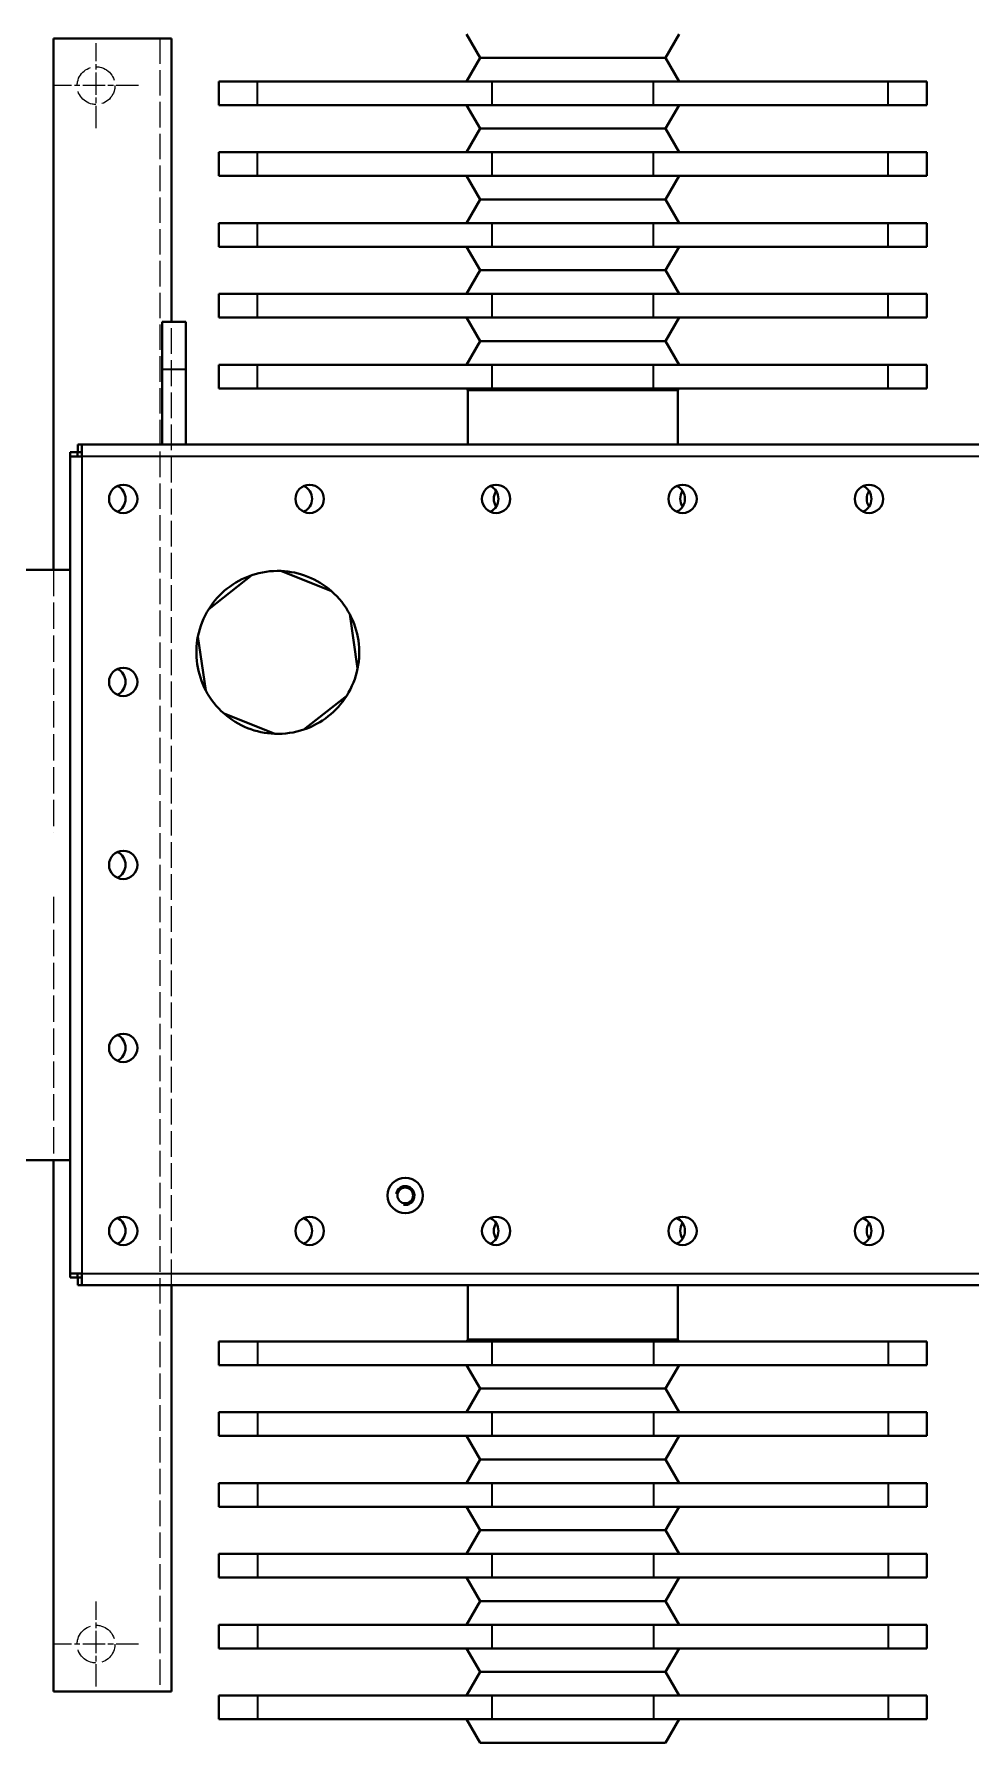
# Model space of a CAD drawing. Header units: millimetres. Extents: x 0 to 5945, y 0 to 4205.
# Drawn here: x 2428 to 2825, y 2930 to 3653 of the extents above; entities that cross this region are included whole.
import ezdxf

# ---------------------------------------------------------------- set-up
doc = ezdxf.new("R2010")
doc.units = ezdxf.units.MM
doc.header["$LTSCALE"] = 5
doc.linetypes.add('CHAIN', pattern=[0.3543, 0.2362, -0.0295, 0.0591, -0.0295])
doc.linetypes.add('DASHED', pattern=[0.2067, 0.1654, -0.0413])
for name, color, linetype, lineweight in [('가려진 것(ISO)', 2, 'DASHED', 18), ('가시적인 것(ISO)', 3, 'Continuous', 40), ('가시적인 좁은 것(ISO)', 3, 'Continuous', 35), ('중심 표식(ISO)', 1, 'Continuous', 25)]:
    doc.layers.add(name, color=color, linetype=linetype, lineweight=lineweight)

msp = doc.modelspace()

# ---------------------------------------------------------------- linework, layer by layer
at = {"layer": '가려진 것(ISO)', "ltscale": 13.025194}
msp.add_line((2480.9931, 3651.5078), (2480.9931, 2951.5078), dxfattribs=at)
at = {"layer": '가려진 것(ISO)', "ltscale": 13.159168}
msp.add_line((2485.9931, 3123.5078), (2485.9931, 3531.5078), dxfattribs=at)
at = {"layer": '가려진 것(ISO)', "ltscale": 13.478713}
for p, q in [((2435.9931, 3426.5078), (2435.9931, 3315.0658)), ((2435.9931, 3287.9498), (2435.9931, 3176.5078))]:
    msp.add_line(p, q, dxfattribs=at)
at = {"layer": '가려진 것(ISO)', "ltscale": 12.182277}
for centre in [(2453.9931, 3631.5078), (2453.9931, 2971.5078)]:
    msp.add_circle(centre, 8, dxfattribs=at)
at = {"layer": '가시적인 것(ISO)'}
for p, q in [((2435.9931, 3651.5078), (2485.9931, 3651.5078)), ((2435.9931, 3651.5078), (2435.9931, 3426.5078)), ((2485.9931, 3531.5078), (2485.9931, 3651.5078)), ((2616.7666, 3643.3078), (2610.9931, 3653.3078)), ((2695.2196, 3643.3078), (2700.9931, 3653.3078)), ((2616.7666, 3643.3078), (2610.9931, 3633.3078)), ((2695.2196, 3643.3078), (2616.7666, 3643.3078)), ((2695.2196, 3643.3078), (2700.9931, 3633.3078)), ((2522.4426, 3633.3078), (2505.9931, 3633.3078)), ((2505.9931, 3623.3078), (2505.9931, 3633.3078)), ((2522.4426, 3633.3078), (2621.7911, 3633.3078)), ((2690.1951, 3633.3078), (2621.7911, 3633.3078)), ((2690.1951, 3633.3078), (2789.5436, 3633.3078)), ((2805.9931, 3633.3078), (2789.5436, 3633.3078)), ((2805.9931, 3623.3078), (2805.9931, 3633.3078)), ((2505.9931, 3623.3078), (2522.4426, 3623.3078)), ((2621.7911, 3623.3078), (2522.4426, 3623.3078)), ((2616.7666, 3613.3078), (2610.9931, 3623.3078)), ((2621.7911, 3623.3078), (2690.1951, 3623.3078)), ((2789.5436, 3623.3078), (2690.1951, 3623.3078)), ((2695.2196, 3613.3078), (2700.9931, 3623.3078)), ((2789.5436, 3623.3078), (2805.9931, 3623.3078)), ((2616.7666, 3613.3078), (2610.9931, 3603.3078)), ((2695.2196, 3613.3078), (2616.7666, 3613.3078)), ((2695.2196, 3613.3078), (2700.9931, 3603.3078)), ((2522.4426, 3603.3078), (2505.9931, 3603.3078)), ((2505.9931, 3593.3078), (2505.9931, 3603.3078)), ((2522.4426, 3603.3078), (2621.7911, 3603.3078)), ((2690.1951, 3603.3078), (2621.7911, 3603.3078)), ((2690.1951, 3603.3078), (2789.5436, 3603.3078)), ((2805.9931, 3603.3078), (2789.5436, 3603.3078)), ((2805.9931, 3593.3078), (2805.9931, 3603.3078)), ((2505.9931, 3593.3078), (2522.4426, 3593.3078)), ((2621.7911, 3593.3078), (2522.4426, 3593.3078)), ((2616.7666, 3583.3078), (2610.9931, 3593.3078)), ((2621.7911, 3593.3078), (2690.1951, 3593.3078)), ((2789.5436, 3593.3078), (2690.1951, 3593.3078)), ((2695.2196, 3583.3078), (2700.9931, 3593.3078)), ((2789.5436, 3593.3078), (2805.9931, 3593.3078)), ((2616.7666, 3583.3078), (2610.9931, 3573.3078)), ((2695.2196, 3583.3078), (2616.7666, 3583.3078)), ((2695.2196, 3583.3078), (2700.9931, 3573.3078)), ((2522.4426, 3573.3078), (2505.9931, 3573.3078)), ((2505.9931, 3563.3078), (2505.9931, 3573.3078)), ((2522.4426, 3573.3078), (2621.7911, 3573.3078)), ((2690.1951, 3573.3078), (2621.7911, 3573.3078)), ((2690.1951, 3573.3078), (2789.5436, 3573.3078)), ((2805.9931, 3573.3078), (2789.5436, 3573.3078)), ((2805.9931, 3563.3078), (2805.9931, 3573.3078)), ((2505.9931, 3563.3078), (2522.4426, 3563.3078)), ((2621.7911, 3563.3078), (2522.4426, 3563.3078)), ((2616.7666, 3553.3078), (2610.9931, 3563.3078)), ((2621.7911, 3563.3078), (2690.1951, 3563.3078)), ((2789.5436, 3563.3078), (2690.1951, 3563.3078)), ((2695.2196, 3553.3078), (2700.9931, 3563.3078)), ((2789.5436, 3563.3078), (2805.9931, 3563.3078)), ((2616.7666, 3553.3078), (2610.9931, 3543.3078)), ((2695.2196, 3553.3078), (2616.7666, 3553.3078)), ((2695.2196, 3553.3078), (2700.9931, 3543.3078)), ((2522.4426, 3543.3078), (2505.9931, 3543.3078)), ((2505.9931, 3533.3078), (2505.9931, 3543.3078)), ((2522.4426, 3543.3078), (2621.7911, 3543.3078)), ((2690.1951, 3543.3078), (2621.7911, 3543.3078)), ((2690.1951, 3543.3078), (2789.5436, 3543.3078)), ((2805.9931, 3543.3078), (2789.5436, 3543.3078)), ((2805.9931, 3533.3078), (2805.9931, 3543.3078)), ((2491.9931, 3531.5078), (2481.9931, 3531.5078)), ((2481.9931, 3511.5078), (2481.9931, 3531.5078)), ((2491.9931, 3531.5078), (2491.9931, 3511.5078)), ((2505.9931, 3533.3078), (2522.4426, 3533.3078)), ((2621.7911, 3533.3078), (2522.4426, 3533.3078)), ((2616.7666, 3523.3078), (2610.9931, 3533.3078)), ((2621.7911, 3533.3078), (2690.1951, 3533.3078)), ((2789.5436, 3533.3078), (2690.1951, 3533.3078)), ((2695.2196, 3523.3078), (2700.9931, 3533.3078)), ((2789.5436, 3533.3078), (2805.9931, 3533.3078)), ((2616.7666, 3523.3078), (2610.9931, 3513.3078)), ((2695.2196, 3523.3078), (2616.7666, 3523.3078)), ((2695.2196, 3523.3078), (2700.9931, 3513.3078)), ((2481.9931, 3479.5078), (2481.9931, 3511.5078)), ((2491.9931, 3479.5078), (2491.9931, 3511.5078)), ((2522.4426, 3513.3078), (2505.9931, 3513.3078)), ((2505.9931, 3503.3078), (2505.9931, 3513.3078)), ((2522.4426, 3513.3078), (2621.7911, 3513.3078)), ((2690.1951, 3513.3078), (2621.7911, 3513.3078)), ((2690.1951, 3513.3078), (2789.5436, 3513.3078)), ((2805.9931, 3513.3078), (2789.5436, 3513.3078)), ((2805.9931, 3503.3078), (2805.9931, 3513.3078)), ((2505.9931, 3503.3078), (2522.4426, 3503.3078)), ((2621.7911, 3503.3078), (2522.4426, 3503.3078)), ((2611.4431, 3502.5284), (2610.9931, 3503.3078)), ((2700.5431, 3502.5284), (2611.4431, 3502.5284)), ((2611.4431, 3502.5284), (2611.4431, 3479.5078)), ((2621.7911, 3503.3078), (2690.1951, 3503.3078)), ((2789.5436, 3503.3078), (2690.1951, 3503.3078)), ((2700.5431, 3502.5284), (2700.9931, 3503.3078)), ((2700.5431, 3502.5284), (2700.5431, 3479.5078)), ((2789.5436, 3503.3078), (2805.9931, 3503.3078)), ((2446.1931, 3476.2371), (2442.9931, 3476.2371)), ((2442.9931, 3474.5078), (2442.9931, 3476.2371)), ((2442.9931, 3128.5078), (2442.9931, 3474.5078)), ((2446.1931, 3474.5078), (2446.1931, 3476.2371)), ((2446.2638, 3479.5078), (2447.9931, 3479.5078)), ((2446.2638, 3476.3078), (2446.2638, 3479.5078)), ((2446.2638, 3476.3078), (2447.9931, 3476.3078)), ((2447.9931, 3479.5078), (3193.9931, 3479.5078)), ((2442.9931, 3426.5078), (2315.9931, 3426.5078)), ((2519.9419, 3424.19), (2501.7699, 3409.8451)), ((2553.7711, 3417.4195), (2532.262, 3425.9845)), ((2564.8222, 3384.7374), (2561.4852, 3407.6473)), ((2497.164, 3398.2783), (2500.501, 3375.3684)), ((2542.0443, 3358.8257), (2560.2163, 3373.1706)), ((2508.2151, 3365.5962), (2529.7242, 3357.0312)), ((2442.9931, 3176.5078), (2315.9931, 3176.5078)), ((2435.9931, 3176.5078), (2435.9931, 2951.5078)), ((2442.9931, 3126.7785), (2442.9931, 3128.5078)), ((2446.1931, 3126.7785), (2442.9931, 3126.7785)), ((2446.1931, 3126.7785), (2446.1931, 3128.5078)), ((2447.9931, 3126.7078), (2446.2638, 3126.7078)), ((2446.2638, 3126.7078), (2446.2638, 3123.5078)), ((2447.9931, 3123.5078), (2446.2638, 3123.5078)), ((3193.9931, 3123.5078), (2447.9931, 3123.5078)), ((2485.9931, 2951.5078), (2485.9931, 3123.5078)), ((2611.4431, 3100.4873), (2611.4431, 3123.5078)), ((2700.5431, 3100.4873), (2700.5431, 3123.5078)), ((2522.4426, 3099.7078), (2505.9931, 3099.7078)), ((2505.9931, 3099.7078), (2505.9931, 3089.7078)), ((2522.4426, 3099.7078), (2621.7911, 3099.7078)), ((2611.4431, 3100.4873), (2610.9931, 3099.7078)), ((2611.4431, 3100.4873), (2700.5431, 3100.4873)), ((2690.1951, 3099.7078), (2621.7911, 3099.7078)), ((2690.1951, 3099.7078), (2789.5436, 3099.7078)), ((2700.5431, 3100.4873), (2700.9931, 3099.7078)), ((2805.9931, 3099.7078), (2789.5436, 3099.7078)), ((2805.9931, 3099.7078), (2805.9931, 3089.7078)), ((2505.9931, 3089.7078), (2522.4426, 3089.7078)), ((2621.7911, 3089.7078), (2522.4426, 3089.7078)), ((2616.7666, 3079.7078), (2610.9931, 3089.7078)), ((2621.7911, 3089.7078), (2690.1951, 3089.7078)), ((2789.5436, 3089.7078), (2690.1951, 3089.7078)), ((2695.2196, 3079.7078), (2700.9931, 3089.7078)), ((2789.5436, 3089.7078), (2805.9931, 3089.7078)), ((2616.7666, 3079.7078), (2610.9931, 3069.7078)), ((2616.7666, 3079.7078), (2695.2196, 3079.7078)), ((2695.2196, 3079.7078), (2700.9931, 3069.7078)), ((2522.4426, 3069.7078), (2505.9931, 3069.7078)), ((2505.9931, 3069.7078), (2505.9931, 3059.7078)), ((2522.4426, 3069.7078), (2621.7911, 3069.7078)), ((2690.1951, 3069.7078), (2621.7911, 3069.7078)), ((2690.1951, 3069.7078), (2789.5436, 3069.7078)), ((2805.9931, 3069.7078), (2789.5436, 3069.7078)), ((2805.9931, 3069.7078), (2805.9931, 3059.7078)), ((2505.9931, 3059.7078), (2522.4426, 3059.7078)), ((2621.7911, 3059.7078), (2522.4426, 3059.7078)), ((2616.7666, 3049.7078), (2610.9931, 3059.7078)), ((2621.7911, 3059.7078), (2690.1951, 3059.7078)), ((2789.5436, 3059.7078), (2690.1951, 3059.7078)), ((2695.2196, 3049.7078), (2700.9931, 3059.7078)), ((2789.5436, 3059.7078), (2805.9931, 3059.7078)), ((2616.7666, 3049.7078), (2610.9931, 3039.7078)), ((2616.7666, 3049.7078), (2695.2196, 3049.7078)), ((2695.2196, 3049.7078), (2700.9931, 3039.7078)), ((2522.4426, 3039.7078), (2505.9931, 3039.7078)), ((2505.9931, 3039.7078), (2505.9931, 3029.7078)), ((2522.4426, 3039.7078), (2621.7911, 3039.7078)), ((2690.1951, 3039.7078), (2621.7911, 3039.7078)), ((2690.1951, 3039.7078), (2789.5436, 3039.7078)), ((2805.9931, 3039.7078), (2789.5436, 3039.7078)), ((2805.9931, 3039.7078), (2805.9931, 3029.7078)), ((2505.9931, 3029.7078), (2522.4426, 3029.7078)), ((2621.7911, 3029.7078), (2522.4426, 3029.7078)), ((2616.7666, 3019.7078), (2610.9931, 3029.7078)), ((2621.7911, 3029.7078), (2690.1951, 3029.7078)), ((2789.5436, 3029.7078), (2690.1951, 3029.7078)), ((2695.2196, 3019.7078), (2700.9931, 3029.7078)), ((2789.5436, 3029.7078), (2805.9931, 3029.7078)), ((2616.7666, 3019.7078), (2610.9931, 3009.7078)), ((2616.7666, 3019.7078), (2695.2196, 3019.7078)), ((2695.2196, 3019.7078), (2700.9931, 3009.7078)), ((2522.4426, 3009.7078), (2505.9931, 3009.7078)), ((2505.9931, 3009.7078), (2505.9931, 2999.7078)), ((2522.4426, 3009.7078), (2621.7911, 3009.7078)), ((2690.1951, 3009.7078), (2621.7911, 3009.7078)), ((2690.1951, 3009.7078), (2789.5436, 3009.7078)), ((2805.9931, 3009.7078), (2789.5436, 3009.7078)), ((2805.9931, 3009.7078), (2805.9931, 2999.7078)), ((2505.9931, 2999.7078), (2522.4426, 2999.7078)), ((2621.7911, 2999.7078), (2522.4426, 2999.7078)), ((2616.7666, 2989.7078), (2610.9931, 2999.7078)), ((2621.7911, 2999.7078), (2690.1951, 2999.7078)), ((2789.5436, 2999.7078), (2690.1951, 2999.7078)), ((2695.2196, 2989.7078), (2700.9931, 2999.7078)), ((2789.5436, 2999.7078), (2805.9931, 2999.7078)), ((2616.7666, 2989.7078), (2610.9931, 2979.7078)), ((2616.7666, 2989.7078), (2695.2196, 2989.7078)), ((2695.2196, 2989.7078), (2700.9931, 2979.7078)), ((2522.4426, 2979.7078), (2505.9931, 2979.7078)), ((2505.9931, 2979.7078), (2505.9931, 2969.7078)), ((2522.4426, 2979.7078), (2621.7911, 2979.7078)), ((2690.1951, 2979.7078), (2621.7911, 2979.7078)), ((2690.1951, 2979.7078), (2789.5436, 2979.7078)), ((2805.9931, 2979.7078), (2789.5436, 2979.7078)), ((2805.9931, 2979.7078), (2805.9931, 2969.7078)), ((2505.9931, 2969.7078), (2522.4426, 2969.7078)), ((2621.7911, 2969.7078), (2522.4426, 2969.7078)), ((2616.7666, 2959.7078), (2610.9931, 2969.7078)), ((2621.7911, 2969.7078), (2690.1951, 2969.7078)), ((2789.5436, 2969.7078), (2690.1951, 2969.7078)), ((2695.2196, 2959.7078), (2700.9931, 2969.7078)), ((2789.5436, 2969.7078), (2805.9931, 2969.7078)), ((2616.7666, 2959.7078), (2610.9931, 2949.7078)), ((2616.7666, 2959.7078), (2695.2196, 2959.7078)), ((2695.2196, 2959.7078), (2700.9931, 2949.7078)), ((2485.9931, 2951.5078), (2435.9931, 2951.5078)), ((2522.4426, 2949.7078), (2505.9931, 2949.7078)), ((2505.9931, 2949.7078), (2505.9931, 2939.7078)), ((2522.4426, 2949.7078), (2621.7911, 2949.7078)), ((2690.1951, 2949.7078), (2621.7911, 2949.7078)), ((2690.1951, 2949.7078), (2789.5436, 2949.7078)), ((2805.9931, 2949.7078), (2789.5436, 2949.7078)), ((2805.9931, 2949.7078), (2805.9931, 2939.7078)), ((2505.9931, 2939.7078), (2522.4426, 2939.7078)), ((2621.7911, 2939.7078), (2522.4426, 2939.7078)), ((2616.7666, 2929.7078), (2610.9931, 2939.7078)), ((2621.7911, 2939.7078), (2690.1951, 2939.7078)), ((2789.5436, 2939.7078), (2690.1951, 2939.7078)), ((2695.2196, 2929.7078), (2700.9931, 2939.7078)), ((2789.5436, 2939.7078), (2805.9931, 2939.7078)), ((2616.7666, 2929.7078), (2695.2196, 2929.7078))]:
    msp.add_line(p, q, dxfattribs=at)
for centre, radius in [((2465.4931, 3456.5078), 6), ((2544.4931, 3456.5078), 6), ((2623.4931, 3456.5078), 6), ((2702.4931, 3456.5078), 6), ((2781.4931, 3456.5078), 6), ((2465.4931, 3379.0078), 6), ((2465.4931, 3301.5078), 6), ((2465.4931, 3224.0078), 6), ((2584.9931, 3161.5078), 7.5), ((2584.9931, 3161.5078), 3.3235), ((2465.4931, 3146.5078), 6), ((2544.4931, 3146.5078), 6), ((2623.4931, 3146.5078), 6), ((2702.4931, 3146.5078), 6), ((2781.4931, 3146.5078), 6)]:
    msp.add_circle(centre, radius, dxfattribs=at)
for centre, radius, start, end in [((2460.4931, 3456.5078), 6, 294.6243184, 65.3756816), ((2539.4931, 3456.5078), 6, 294.6243184, 65.3756816), ((2618.4931, 3456.5078), 6, 294.6243184, 65.3756816), ((2628.4931, 3456.5078), 6, 146.4426902, 213.5573098), ((2697.4931, 3456.5078), 6, 294.6243184, 65.3756816), ((2707.4931, 3456.5078), 6, 146.4426902, 213.5573098), ((2776.4931, 3456.5078), 6, 294.6243184, 65.3756816), ((2786.4931, 3456.5078), 6, 146.4426902, 213.5573098), ((2530.9931, 3391.5078), 34.5, 108.6824944, 147.8922177), ((2530.9931, 3391.5078), 34.5, 87.8922177, 108.6824944), ((2530.9931, 3391.5078), 34.5, 48.6824944, 87.8922177), ((2530.9931, 3391.5078), 34.5, 27.8922177, 48.6824944), ((2530.9931, 3391.5078), 34.5, 147.8922177, 168.6824944), ((2530.9931, 3391.5078), 34.5, 348.6824944, 27.8922177), ((2530.9931, 3391.5078), 34.5, 168.6824944, 207.8922177), ((2460.4931, 3379.0078), 6, 294.6243184, 65.3756816), ((2530.9931, 3391.5078), 34.5, 327.8922177, 348.6824944), ((2530.9931, 3391.5078), 34.5, 207.8922177, 228.6824944), ((2530.9931, 3391.5078), 34.5, 288.6824944, 327.8922177), ((2530.9931, 3391.5078), 34.5, 228.6824944, 267.8922177), ((2530.9931, 3391.5078), 34.5, 267.8922177, 288.6824944), ((2460.4931, 3301.5078), 6, 294.6243184, 65.3756816), ((2460.4931, 3224.0078), 6, 294.6243184, 65.3756816), ((2460.4931, 3146.5078), 6, 294.6243184, 65.3756816), ((2539.4931, 3146.5078), 6, 294.6243184, 65.3756816), ((2618.4931, 3146.5078), 6, 294.6243184, 65.3756816), ((2628.4931, 3146.5078), 6, 146.4426902, 213.5573098), ((2697.4931, 3146.5078), 6, 294.6243184, 65.3756816), ((2707.4931, 3146.5078), 6, 146.4426902, 213.5573098), ((2776.4931, 3146.5078), 6, 294.6243184, 65.3756816), ((2786.4931, 3146.5078), 6, 146.4426902, 213.5573098)]:
    msp.add_arc(centre, radius, start, end, dxfattribs=at)
for points, knots in [([(2447.9931, 3474.5078), (2446.4876, 3474.5078), (2444.9982, 3474.5078), (2444.0663, 3474.5078), (2443.3776, 3474.5078), (2443.1469, 3474.5078), (2442.9931, 3474.5078)], [0, 0, 0, 0, 0.57504459, 0.57504459, 0.57504459, 1, 1, 1, 1]), ([(2447.9931, 3474.5078), (2447.9931, 3476.0133), (2447.9931, 3477.5027), (2447.9931, 3478.4346), (2447.9931, 3478.7434), (2447.9931, 3478.9931), (2447.9931, 3479.1726)], [0, 0, 0, 0, 0.575044589, 0.575044589, 0.575044589, 0.76555338, 0.76555338, 0.76555338, 0.76555338]), ([(2447.9931, 3128.5078), (2446.4876, 3128.5078), (2444.9982, 3128.5078), (2444.0663, 3128.5078), (2443.3776, 3128.5078), (2443.1469, 3128.5078), (2442.9931, 3128.5078)], [0, 0, 0, 0, 0.57504459, 0.57504459, 0.57504459, 1, 1, 1, 1]), ([(2447.9931, 3128.5078), (2447.9931, 3127.0024), (2447.9931, 3125.513), (2447.9931, 3124.581), (2447.9931, 3124.2723), (2447.9931, 3124.0226), (2447.9931, 3123.8431)], [0, 0, 0, 0, 0.575044589, 0.575044589, 0.575044589, 0.76555338, 0.76555338, 0.76555338, 0.76555338])]:
    msp.add_open_spline(points, degree=3, knots=knots, dxfattribs=at)
for points in [[(2447.9931, 3479.1726), (2447.9931, 3479.3935), (2447.9931, 3479.4621), (2447.9931, 3479.5078)], [(2447.9931, 3123.8431), (2447.9931, 3123.6221), (2447.9931, 3123.5536), (2447.9931, 3123.5078)]]:
    msp.add_open_spline(points, degree=3, dxfattribs=at)
at = {"layer": '가시적인 좁은 것(ISO)'}
for p, q in [((2522.4426, 3623.3078), (2522.4426, 3633.3078)), ((2621.7911, 3623.3078), (2621.7911, 3633.3078)), ((2690.1951, 3623.3078), (2690.1951, 3633.3078)), ((2789.5436, 3623.3078), (2789.5436, 3633.3078)), ((2522.4426, 3593.3078), (2522.4426, 3603.3078)), ((2621.7911, 3593.3078), (2621.7911, 3603.3078)), ((2690.1951, 3593.3078), (2690.1951, 3603.3078)), ((2789.5436, 3593.3078), (2789.5436, 3603.3078)), ((2522.4426, 3563.3078), (2522.4426, 3573.3078)), ((2621.7911, 3563.3078), (2621.7911, 3573.3078)), ((2690.1951, 3563.3078), (2690.1951, 3573.3078)), ((2789.5436, 3563.3078), (2789.5436, 3573.3078)), ((2522.4426, 3533.3078), (2522.4426, 3543.3078)), ((2621.7911, 3533.3078), (2621.7911, 3543.3078)), ((2690.1951, 3533.3078), (2690.1951, 3543.3078)), ((2789.5436, 3533.3078), (2789.5436, 3543.3078)), ((2481.9931, 3511.5078), (2491.9931, 3511.5078)), ((2522.4426, 3503.3078), (2522.4426, 3513.3078)), ((2621.7911, 3503.3078), (2621.7911, 3513.3078)), ((2690.1951, 3503.3078), (2690.1951, 3513.3078)), ((2789.5436, 3503.3078), (2789.5436, 3513.3078)), ((3193.9931, 3474.5078), (2447.9931, 3474.5078)), ((2447.9931, 3474.5078), (2447.9931, 3128.5078)), ((2447.9931, 3128.5078), (3193.9931, 3128.5078)), ((2522.4426, 3099.7078), (2522.4426, 3089.7078)), ((2621.7911, 3089.7078), (2621.7911, 3099.7078)), ((2690.1951, 3099.7078), (2690.1951, 3089.7078)), ((2789.5436, 3099.7078), (2789.5436, 3089.7078)), ((2522.4426, 3069.7078), (2522.4426, 3059.7078)), ((2621.7911, 3059.7078), (2621.7911, 3069.7078)), ((2690.1951, 3069.7078), (2690.1951, 3059.7078)), ((2789.5436, 3069.7078), (2789.5436, 3059.7078)), ((2522.4426, 3039.7078), (2522.4426, 3029.7078)), ((2621.7911, 3029.7078), (2621.7911, 3039.7078)), ((2690.1951, 3039.7078), (2690.1951, 3029.7078)), ((2789.5436, 3039.7078), (2789.5436, 3029.7078)), ((2522.4426, 3009.7078), (2522.4426, 2999.7078)), ((2621.7911, 2999.7078), (2621.7911, 3009.7078)), ((2690.1951, 3009.7078), (2690.1951, 2999.7078)), ((2789.5436, 3009.7078), (2789.5436, 2999.7078)), ((2522.4426, 2979.7078), (2522.4426, 2969.7078)), ((2621.7911, 2969.7078), (2621.7911, 2979.7078)), ((2690.1951, 2979.7078), (2690.1951, 2969.7078)), ((2789.5436, 2979.7078), (2789.5436, 2969.7078)), ((2522.4426, 2949.7078), (2522.4426, 2939.7078)), ((2621.7911, 2939.7078), (2621.7911, 2949.7078)), ((2690.1951, 2949.7078), (2690.1951, 2939.7078)), ((2789.5436, 2949.7078), (2789.5436, 2939.7078))]:
    msp.add_line(p, q, dxfattribs=at)
msp.add_arc((2584.9931, 3161.5078), 4, 260, 170, dxfattribs=at)
at = {"layer": '중심 표식(ISO)', "linetype": 'CHAIN', "ltscale": 8.000593}
for p, q in [((2453.9931, 3613.5078), (2453.9931, 3649.5078)), ((2471.9931, 3631.5078), (2435.9931, 3631.5078)), ((2453.9931, 2953.5078), (2453.9931, 2989.5078)), ((2471.9931, 2971.5078), (2435.9931, 2971.5078))]:
    msp.add_line(p, q, dxfattribs=at)

doc.saveas('drawing.dxf')
